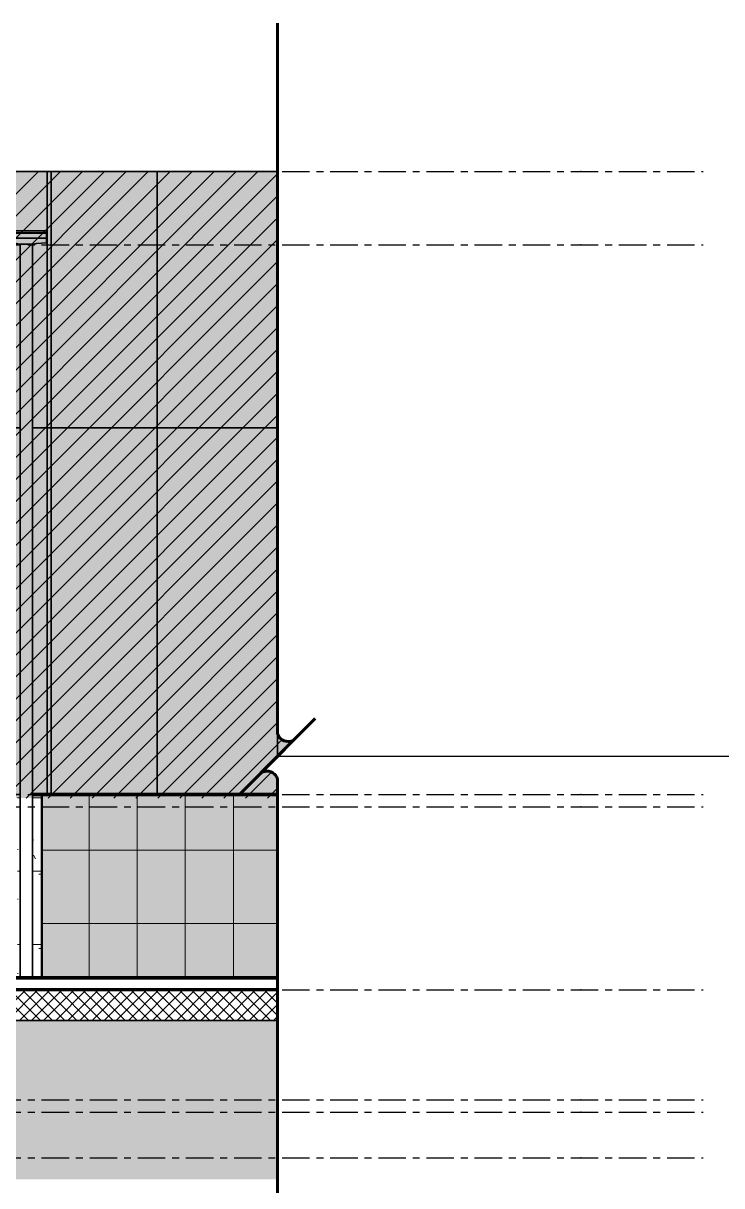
# Model space of a CAD drawing. Header units: millimetres. Extents: x -25371 to 2282244, y -90657 to 147824.
# Drawn here: x 1952179 to 1957895, y -4175 to 5340 of the extents above; entities that cross this region are included whole.
import ezdxf
from ezdxf.xclip import XClip

# ---------------------------------------------------------------- set-up
doc = ezdxf.new("R2010")
doc.units = ezdxf.units.MM
doc.header["$XCLIPFRAME"] = 0
doc.set_wipeout_variables(frame=1)
doc.linetypes.add('CENTER', pattern=[50.8, 31.75, -6.35, 6.35, -6.35])
doc.linetypes.add('TA_GL_000.90000', pattern=[2.475, 0.9, -0.225, 0.225, -0.225, 0.9])
doc.layers.add('000 - 0_SYM_DWG_BREAKER_DEF_SUB', color=7, linetype='Continuous', plot=False)
for name, color, linetype in [('000 - 0_SYM_DWG_BREAKER_MAIN_COLOR_1', 7, 'Continuous'), ('000 - 0_SYM_DWG_BREAKER_MAIN_COLOR_40', 7, 'Continuous'), ('000 - 0_SYM_DWG_BREAKER_WIPEOUT_', 7, 'Continuous'), ('000 - 0_SYM_DWG_GRIDLINE_MAIN_COLOR_251', 7, 'Continuous'), ('000 - EXISTING_PRECAST_HATCH_', 7, 'Continuous'), ('000 - GRID', 7, 'CENTER')]:
    doc.layers.add(name, color=color, linetype=linetype)
for name, color, linetype, lineweight in [('A-DETL', 7, 'Continuous', 70), ('A-DETL-GENF', 7, 'Continuous', 35), ('A-DETL-THIN', 7, 'Continuous', 25), ('A-DOOR', 7, 'Continuous', 35), ('A-DOOR-E', 7, 'Continuous', 35), ('A-DOOR-FRAM', 7, 'Continuous', 35), ('A-FLOR-E', 7, 'Continuous', 35), ('A-FLOR-FNSH', 7, 'Continuous', 70), ('A-FLOR-OTLN', 7, 'Continuous', 35), ('A-FLOR-PATT', 7, 'Continuous', 70), ('A-GENM', 7, 'Continuous', 35), ('A-GLAZ-CURT', 7, 'Continuous', 35), ('A-WALL-PATT', 7, 'Continuous', 50), ('E-LITE-EQPM', 7, 'Continuous', 35), ('I-WALL-E', 7, 'Continuous', 50), ('P-SANR-FIXT', 7, 'Continuous', 35), ('WALL-E', 7, 'Continuous', 50)]:
    doc.layers.add(name, color=color, linetype=linetype, lineweight=lineweight)
doc.styles.add('TA', font='', dxfattribs={"height": 4.5})
doc.styles.get('TA').set_extended_font_data('Cordia New')

# ---------------------------------------------------------------- blocks, each defined once
blk = doc.blocks.new('DPA_DR-DB-SW1 - D27_2000x2150 mm-5573033-VS01 - ELEVATION 5')
at = {"layer": 'A-DOOR', "color": 7}
for p, q in [((16409.3, 103600), (16386.3, 103600)), ((16386.3, 103600), (17009.9, 103600)), ((17042.4, 103600), (16409.3, 103600)), ((17042.4, 103600), (17009.9, 103600)), ((17009.9, 103600), (17308.8, 103600)), ((17009.9, 103600), (17042.4, 103600)), ((17308.8, 103600), (17042.4, 103600))]:
    blk.add_line(p, q, dxfattribs=at)
at = {"layer": 'A-DOOR-E', "color": 7}
for p, q in [((16386.7, 103600), (16388.2, 103600)), ((16386.7, 103600), (17009.9, 103600)), ((17011.4, 103600), (16388.2, 103600)), ((16417.6, 103600), (16419.1, 103600)), ((16417.6, 103600), (17040.9, 103600)), ((16419.1, 103600), (17042.4, 103600)), ((17009.9, 103600), (17011.4, 103600)), ((17009.9, 103600), (17308.8, 103600)), ((17011.4, 103600), (17009.9, 103600)), ((17308.8, 103600), (17011.4, 103600)), ((17040.9, 103600), (17042.4, 103600)), ((17040.9, 103600), (17308.8, 103600)), ((17042.4, 103600), (17040.9, 103600)), ((17042.4, 103600), (17308.8, 103600))]:
    blk.add_line(p, q, dxfattribs=at)
at = {"layer": 'A-DOOR-FRAM', "color": 7}
for p, q in [((16386.3, 103600), (16409.3, 103600)), ((16409.3, 103600), (16386.3, 103600))]:
    blk.add_line(p, q, dxfattribs=at)
blk = doc.blocks.new('DPA_AC-BW - A33_3050H x 3150 W-5441142-VS01 - ELEVATION 5')
at = {"layer": 'A-DOOR-E', "color": 7}
for p, q in [((17174.2, 106600), (15907.3, 106600)), ((17125.1, 106600), (15907.3, 106600)), ((15907.3, 106600), (17200.6, 106600)), ((15907.3, 106600), (17151.5, 106600)), ((16059, 106600), (15907.3, 106600)), ((15907.3, 106600), (16134.5, 106600)), ((16059, 106600), (16190.2, 106600)), ((16085.4, 106600), (16059, 106600)), ((16085.4, 106600), (16059, 106600)), ((16095.3, 106600), (16085.4, 106600)), ((16095.3, 106600), (16085.4, 106600)), ((16117.9, 106600), (16095.3, 106600)), ((16117.9, 106600), (16095.3, 106600)), ((16108.1, 106600), (16117.9, 106600)), ((16134.5, 106600), (16108.1, 106600)), ((16108.1, 106600), (16117.9, 106600)), ((16134.5, 106600), (16108.1, 106600)), ((16265.7, 106600), (16134.5, 106600)), ((16190.2, 106600), (16216.6, 106600)), ((16993.7, 106600), (16190.2, 106600)), ((16190.2, 106600), (16216.6, 106600)), ((16206.8, 106600), (16229.4, 106600)), ((16216.6, 106600), (16206.8, 106600)), ((16216.6, 106600), (16206.8, 106600)), ((16206.8, 106600), (16229.4, 106600)), ((16229.4, 106600), (16239.3, 106600)), ((16229.4, 106600), (16239.3, 106600)), ((16239.3, 106600), (16265.7, 106600)), ((16239.3, 106600), (16265.7, 106600)), ((16265.7, 106600), (17069.2, 106600)), ((17020.2, 106600), (16993.7, 106600)), ((16993.9, 106600), (17125.1, 106600)), ((17020.3, 106600), (16993.9, 106600)), ((17030.1, 106600), (17020.2, 106600)), ((17030.1, 106600), (17020.3, 106600)), ((17052.8, 106600), (17030.1, 106600)), ((17052.8, 106600), (17030.1, 106600)), ((17069.2, 106600), (17042.8, 106600)), ((17042.8, 106600), (17052.8, 106600)), ((17042.9, 106600), (17052.8, 106600)), ((17069.4, 106600), (17042.9, 106600)), ((17200.6, 106600), (17069.4, 106600)), ((17151.5, 106600), (17125.1, 106600)), ((17125.1, 106600), (17151.5, 106600)), ((17141.7, 106600), (17164.3, 106600)), ((17151.5, 106600), (17141.7, 106600)), ((17164.3, 106600), (17174.2, 106600)), ((17200.6, 106600), (17174.2, 106600)), ((17174.2, 106600), (17200.6, 106600)), ((16134.5, 103600), (15906.7, 103600)), ((15906.7, 103600), (16059, 103600)), ((16085.4, 103600), (16059, 103600)), ((16059, 103600), (16190.2, 103600)), ((16059, 103600), (16085.4, 103600)), ((16095.3, 103600), (16085.4, 103600)), ((16085.4, 103600), (16095.3, 103600)), ((16117.9, 103600), (16095.3, 103600)), ((16095.3, 103600), (16117.9, 103600)), ((16134.5, 103600), (16108.1, 103600)), ((16108.1, 103600), (16117.9, 103600)), ((16108.1, 103600), (16134.5, 103600)), ((16117.9, 103600), (16108.1, 103600)), ((16265.7, 103600), (16134.5, 103600)), ((16190.2, 103600), (16216.6, 103600)), ((16216.6, 103600), (16190.2, 103600)), ((16190.2, 103600), (16993.7, 103600)), ((16216.6, 103600), (16206.8, 103600)), ((16206.8, 103600), (16229.4, 103600)), ((16229.4, 103600), (16206.8, 103600)), ((16206.8, 103600), (16216.6, 103600)), ((16229.4, 103600), (16239.3, 103600)), ((16239.3, 103600), (16229.4, 103600)), ((16239.3, 103600), (16265.7, 103600)), ((16265.7, 103600), (16239.3, 103600)), ((17069.2, 103600), (16265.7, 103600)), ((16993.7, 103600), (17020.2, 103600)), ((17020.3, 103600), (16993.9, 103600)), ((16993.9, 103600), (17125.1, 103600)), ((17020.2, 103600), (17030.1, 103600)), ((17030.1, 103600), (17020.3, 103600)), ((17052.8, 103600), (17030.1, 103600)), ((17030.1, 103600), (17052.8, 103600)), ((17052.8, 103600), (17042.8, 103600)), ((17042.8, 103600), (17069.2, 103600)), ((17069.4, 103600), (17042.9, 103600)), ((17042.9, 103600), (17052.8, 103600)), ((17200.6, 103600), (17069.4, 103600)), ((17151.5, 103600), (17125.1, 103600)), ((17125.1, 103600), (17157.9, 103600)), ((17125.1, 103600), (17151.5, 103600)), ((17151.5, 103600), (17141.7, 103600)), ((17141.7, 103600), (17164.3, 103600)), ((17164.5, 103600), (17141.8, 103600)), ((17141.8, 103600), (17151.5, 103600)), ((17157.9, 103600), (17233.4, 103600)), ((17164.3, 103600), (17174.2, 103600)), ((17174.2, 103600), (17164.5, 103600)), ((17200.6, 103600), (17174.2, 103600)), ((17174.2, 103600), (17200.6, 103600)), ((17233.4, 103600), (17200.6, 103600))]:
    blk.add_line(p, q, dxfattribs=at)
blk = doc.blocks.new('DPA_DR-DB-SW1 - D27_2000x2150 mm-V1-VS01 - ELEVATION 5')
at = {"layer": 'A-DOOR', "color": 7}
for p, q in [((16002.5, 103600), (15906.7, 103600)), ((15906.7, 103600), (15970.1, 103600)), ((15970.1, 103600), (16002.5, 103600))]:
    blk.add_line(p, q, dxfattribs=at)
at = {"layer": 'A-DOOR-E', "color": 7}
for p, q in [((15906.7, 103600), (15960.2, 103600)), ((15906.7, 103600), (15992.7, 103600)), ((15906.7, 103600), (15991.2, 103600)), ((15961.7, 103600), (15906.7, 103600)), ((15961.7, 103600), (15960.2, 103600)), ((15992.7, 103600), (15991.2, 103600))]:
    blk.add_line(p, q, dxfattribs=at)
at = {"layer": 'A-DOOR-FRAM', "color": 7}
for p, q in [((15960.2, 103600), (15917.2, 103600)), ((15950, 103600), (15917.2, 103600)), ((15950, 103600), (16025.5, 103600)), ((15960.2, 103600), (15970.1, 103600)), ((15970.1, 103600), (16002.5, 103600)), ((16002.5, 103600), (16025.5, 103600))]:
    blk.add_line(p, q, dxfattribs=at)
blk = doc.blocks.new('Lighting-Street-LED - Lighting-Street-LED-V2-VS01 - ELEVATION 5')
at = {"layer": 'E-LITE-EQPM', "color": 7}
for p, q in [((15692.7, 108213.6), (15692.7, 108115.6)), ((15692.7, 108196.9), (15692.7, 108213.6)), ((15774.2, 108213.6), (15692.7, 108213.6)), ((16022.4, 108213.6), (15692.7, 108213.6)), ((15692.7, 108193.8), (15692.7, 108196.9)), ((16022.4, 108196.9), (15692.7, 108196.9)), ((15692.7, 108153.3), (15692.7, 108193.8)), ((16022.4, 108193.8), (15692.7, 108193.8)), ((15788.9, 108213.6), (15774.2, 108213.6)), ((15790.1, 108213.6), (15788.9, 108213.6)), ((15815.1, 108213.6), (15791.1, 108213.6)), ((15818.4, 108213.6), (15815.1, 108213.6)), ((15857.6, 108213.6), (15818.4, 108213.6)), ((15896.8, 108213.6), (15857.6, 108213.6)), ((15900, 108213.6), (15896.8, 108213.6)), ((15924.1, 108213.6), (15900, 108213.6)), ((15926.3, 108213.6), (15925, 108213.6)), ((15940.9, 108213.6), (15928, 108213.6)), ((16022.4, 108213.6), (15940.9, 108213.6)), ((16022.4, 108115.6), (16022.4, 108213.6)), ((16022.4, 108213.6), (16022.4, 108196.9)), ((16022.4, 108196.9), (16022.4, 108193.8)), ((16022.4, 108193.8), (16022.4, 108153.3)), ((15692.7, 108115.6), (15692.7, 108153.3)), ((16022.4, 108153.3), (15692.7, 108153.3)), ((15692.7, 108115.6), (15774.2, 108108.9)), ((15788.9, 108106), (15788.9, 108104.3)), ((15788.9, 108104.3), (15788.9, 108106)), ((15788.9, 108104.3), (15789.1, 108103.1)), ((15847.5, 108103.1), (15789.1, 108103.1)), ((15807.6, 108103.1), (15807.6, 102100)), ((15926, 108103.1), (15867.7, 108103.1)), ((15907.6, 102100), (15907.6, 108103.1)), ((15926, 108103.1), (15926.3, 108104.3)), ((15926.3, 108104.3), (15926.3, 108106)), ((15926.3, 108104.3), (15926.3, 108106)), ((15940.9, 108108.9), (16022.4, 108115.6)), ((16022.4, 108153.3), (16022.4, 108115.6))]:
    blk.add_line(p, q, dxfattribs=at)
at = {"layer": 'E-LITE-EQPM', "color": 7, "flags": 128}
for points in [[(15774.2, 108108.9), (15780.4, 108108.3), (15785, 108107.6), (15787.9, 108106.8), (15788.9, 108106)], [(15847.5, 108103.1), (15852.5, 108103.2), (15857.6, 108103.2)], [(15857.6, 108103.2), (15862.6, 108103.2), (15867.7, 108103.1)], [(15926.3, 108106), (15927.3, 108106.8), (15930.1, 108107.6), (15934.7, 108108.3), (15940.9, 108108.9)]]:
    blk.add_lwpolyline(points, dxfattribs=at)
blk = doc.blocks.new('FHC - FHC-5007861-VS01 - ELEVATION 5')
at = {"layer": 'P-SANR-FIXT', "color": 7}
for p, q in [((17301.7, 103600), (17308.8, 103600)), ((17308.8, 103600), (17301.7, 103600))]:
    blk.add_line(p, q, dxfattribs=at)
blk = doc.blocks.new('System Panel - DPA-AR_Facade_Solid Panel 150mm-5074316-VS01 - ELEVATION 5')
at = {"layer": 'A-GLAZ-CURT', "color": 7}
for p, q in [((30593.6, 106600), (31577.7, 106600)), ((30706.8, 106600), (30593.6, 106600)), ((31690.9, 106600), (30706.8, 106600)), ((30706.8, 106600), (30706.8, 103600)), ((31690.9, 106600), (31577.7, 106600)), ((31690.9, 103600), (31690.9, 106600)), ((31577.7, 103600), (30593.6, 103600)), ((30706.8, 103600), (30593.6, 103600)), ((30706.8, 103600), (31690.9, 103600)), ((31577.7, 103600), (31690.9, 103600))]:
    blk.add_line(p, q, dxfattribs=at)
blk = doc.blocks.new('System Panel - DPA-AR_Facade_Solid Panel 150mm-5093853-VS01 - ELEVATION 5')
at = {"layer": 'A-GLAZ-CURT', "color": 7}
for p, q in [((15947.8, 106600), (16816.3, 106600)), ((16061.1, 106600), (15947.8, 106600)), ((16929.5, 106600), (16061.1, 106600)), ((16061.1, 106600), (16061.1, 103600)), ((16929.5, 106600), (16816.3, 106600)), ((16929.5, 103600), (16929.5, 106600)), ((16816.3, 103600), (15947.8, 103600)), ((16061.1, 103600), (15947.8, 103600)), ((16061.1, 103600), (16929.5, 103600)), ((16816.3, 103600), (16929.5, 103600))]:
    blk.add_line(p, q, dxfattribs=at)
blk = doc.blocks.new('System Panel - DPA-AR_Facade_Solid Panel 150mm-5091727-VS01 - ELEVATION 5')
at = {"layer": 'A-GLAZ-CURT', "color": 7}
for p, q in [((14650, 103600), (14650, 106600)), ((14650, 106600), (15807.9, 106600)), ((15807.9, 106600), (14650, 106600)), ((14650, 106600), (14650, 103600)), ((15907.3, 106600), (16028.7, 106600)), ((16028.7, 106600), (15907.3, 106600)), ((16028.7, 103600), (16028.7, 106600)), ((15808.5, 103600), (14650, 103600)), ((14650, 103600), (15808.5, 103600)), ((16028.7, 103600), (15906.7, 103600)), ((15906.7, 103600), (16028.7, 103600))]:
    blk.add_line(p, q, dxfattribs=at)
blk = doc.blocks.new('System Panel - DPA-AR_Facade_Solid Panel 150mm-V16-VS01 - ELEVATION 5')
at = {"layer": 'A-GLAZ-CURT', "color": 7}
for p, q in [((30593.6, 108700), (31577.7, 108700)), ((30706.8, 108700), (30593.6, 108700)), ((31690.9, 108700), (30706.8, 108700)), ((30706.8, 108700), (30706.8, 106600)), ((31690.9, 108700), (31577.7, 108700)), ((31690.9, 106600), (31690.9, 108700)), ((31577.7, 106600), (30593.6, 106600)), ((30706.8, 106600), (30593.6, 106600)), ((30706.8, 106600), (31690.9, 106600)), ((31577.7, 106600), (31690.9, 106600))]:
    blk.add_line(p, q, dxfattribs=at)
blk = doc.blocks.new('System Panel - DPA-AR_Facade_Solid Panel 150mm-5546956-VS01 - ELEVATION 5')
at = {"layer": 'A-GLAZ-CURT', "color": 7}
for p, q in [((15947.8, 108700), (16816.3, 108700)), ((16061.1, 108700), (15947.8, 108700)), ((16929.5, 108700), (16061.1, 108700)), ((16061.1, 108700), (16061.1, 106600)), ((16929.5, 108700), (16816.3, 108700)), ((16929.5, 106600), (16929.5, 108700)), ((16816.3, 106600), (15947.8, 106600)), ((16061.1, 106600), (15947.8, 106600)), ((16061.1, 106600), (16929.5, 106600)), ((16816.3, 106600), (16929.5, 106600))]:
    blk.add_line(p, q, dxfattribs=at)
blk = doc.blocks.new('System Panel - DPA-AR_Facade_Solid Panel 150mm-5600074-VS01 - ELEVATION 5')
at = {"layer": 'A-GLAZ-CURT', "color": 7}
for p, q in [((14648.7, 108031.2), (14648.7, 108700)), ((14648.7, 108700), (16028.7, 108700)), ((16028.7, 108700), (14648.7, 108700)), ((14648.7, 108700), (14648.7, 108031.2)), ((16028.7, 106600), (16028.7, 108700)), ((14648.7, 106600), (14648.7, 107821.8)), ((14648.7, 107821.8), (14648.7, 106600)), ((14650.1, 106600), (14648.7, 106600)), ((14648.7, 106600), (15807.9, 106600)), ((15807.9, 106600), (14800.1, 106600)), ((16028.7, 106600), (15907.3, 106600)), ((15907.3, 106600), (16028.7, 106600))]:
    blk.add_line(p, q, dxfattribs=at)
blk = doc.blocks.new('Generic Models 2 - Generic Models 45-5662310-VS01 - ELEVATION 5')
at = {"layer": 'A-DETL', "color": 7}
for p, q in [((17682.4, 102000), (15229.6, 102000)), ((18135.3, 102000), (15229.7, 102000)), ((23596.2, 102000), (17682.4, 102000)), ((23596.2, 102000), (18135.3, 102000))]:
    blk.add_line(p, q, dxfattribs=at)
at = {"layer": 'A-GENM', "color": 7}
for p, q in [((15229.6, 102000), (17337, 102000)), ((15229.7, 102000), (18059.8, 102000)), ((15938.3, 102000), (15857.6, 102000)), ((16142.8, 102000), (16066.1, 102000)), ((16342.2, 102000), (16280.1, 102000)), ((16783.4, 102000), (16723.9, 102000)), ((16972.8, 102000), (16905.8, 102000)), ((17147.3, 102000), (17081.2, 102000)), ((17310.8, 102000), (17250.2, 102000)), ((17337.4, 102000), (17607, 102000)), ((17464.1, 102000), (17415.6, 102000)), ((23596.2, 102000), (17607, 102000))]:
    blk.add_line(p, q, dxfattribs=at)
blk = doc.blocks.new('C-1-VS01-AR-2563-01 -C_20260615-163154_ELEVATION_5_EX')
at = {"layer": '000 - EXISTING_PRECAST_HATCH_'}
h = blk.add_hatch(dxfattribs=at)
h.set_pattern_fill('ANSI31')
h.set_pattern_definition([(45, (0, 0), (-89.80256, 89.80256), [])])
h.paths.add_polyline_path([(-10057.4, 103570), (-11756.4, 103570), (-11756.4, 108700), (9384.5, 108700), (9384.5, 103570), (-8957.4, 103570), (-8957.4, 105750), (-10057.4, 105750)])
h = blk.add_hatch(dxfattribs=at)
h.set_pattern_fill('AR-CONC', scale=0.05)
h.set_pattern_definition([(50, (0, 0), (364.3693, -31.8782), [38.1, -419.1]), (355, (0, 0), (-70.4868, 382.1137), [30.48, -335.2812]), (100.45144, (30.36, -2.66), (293.8825, 350.2355), [32.38, -356.1805]), (46.1842, (4e-15, 101.6), (542.158, -84.0847), [57.15, -628.65]), (96.63556, (45.2, 94.6), (474.8083, 494.8522), [48.57, -534.2712]), (351.18415, (4e-15, 101.6), (474.8083, 494.8522), [45.72, -502.9195]), (21, (50.8, 76.2), (303.2288, -204.5304), [38.1, -419.1]), (326, (50.8, 76.2), (123.604, 368.3759), [30.48, -335.28]), (71.45144, (76.07, 59.16), (426.8328, 163.8455), [32.38, -356.1799]), (37.5, (0, 0), (6.1772, 169.11008), [0, -331.216, 0, -340.36, 0, -336.55]), (7.5, (0, 0), (133.63933, 200.36115), [0, -194.056, 0, -323.596, 0, -128.27]), (327.5, (-113.28, 4e-15), (271.18119, -11.45749), [0, -127, 0, -396.24, 0, -525.78]), (317.5, (-164.08, 6e-15), (296.25836, 50.853), [0, -165.1, 0, -263.144, 0, -373.38])])
h.paths.add_polyline_path([(-10057.4, 103570), (-11756.4, 103570), (-11756.4, 108700), (9384.5, 108700), (9384.5, 103570), (-8957.4, 103570), (-8957.4, 105750), (-10057.4, 105750)])
at = {"layer": 'A-DETL-GENF', "lineweight": 9}
h = blk.add_hatch(dxfattribs=at)
h.set_pattern_fill('FP_19', style=0, pattern_type=2)
h.set_pattern_definition([(45, (-88633.94, 0), (0, 449.0128), [317.5, -317.5]), (45, (-88718.13, 84.2), (0, 449.0128), [317.5, -317.5]), (45, (-88802.32, 168.38), (0, 449.0128), [317.5, -317.5]), (135, (-88802.32, 224.5), (-449.0128, 3e-14), [317.5, -317.5]), (135, (-88718.13, 308.7), (-449.0128, 3e-14), [317.5, -317.5]), (135, (-88633.94, 392.9), (-449.0128, 3e-14), [317.5, -317.5])])
h.paths.add_polyline_path([(-13075.6, 100449.8), (13005.2, 100449.8), (13005.2, 100926.2), (10104.7, 101349), (5521.5, 101750), (3920.8, 101750), (3920.8, 101400), (3220.8, 101400), (3220.8, 101750), (-10467.4, 101750), (-19967.4, 100800), (-32107.6, 100800), (-32107.6, 100449.8), (-13251.8, 100449.8)])
at = {"layer": 'A-FLOR-PATT', "lineweight": 9}
h = blk.add_hatch(dxfattribs=at)
h.set_pattern_fill('FP_12', angle=-315, style=0, pattern_type=2)
h.set_pattern_definition([(225, (5696.66, 102000), (49.49747, -49.49747), []), (315, (5696.66, 102000), (49.49747, 49.49747), [])])
h.paths.add_polyline_path([(3136.8, 101750), (3933, 101750), (3933, 102000), (3823.2, 102000), (3823.2, 101925), (3313.8, 101925), (3313, 102000), (-10456.4, 102000), (-10456.4, 101750), (2431.9, 101750)])
at = {"layer": 'A-WALL-PATT', "lineweight": 9}
h = blk.add_hatch(dxfattribs=at)
h.set_pattern_fill('FP_5', style=0, pattern_type=2)
h.set_pattern_definition([(0, (-88633.93, 0), (812.8, 203.2), [33.528, -576.072, 33.528, -576.072, -3251.2]), (0, (-88633.93, 0), (812.8, 203.2), [-1219.2, 33.528, -1185.672, 33.528, -576.072, -1422.4]), (0, (-88633.93, 0), (812.8, 203.2), [-3048, 33.528, -372.872, 33.528, -982.472]), (120, (-88329.13, 101.6), (-582.37636, 602.30545), [33.528, -576.072, 33.528, -3827.272]), (120, (-88329.13, 101.6), (-582.37636, 602.30545), [-643.128, -576.072, 33.528, -1185.672, -2032]), (120, (-88329.13, 101.6), (-582.37636, 602.30545), [-2438.4, 33.528, -576.072, 33.528, -1388.872]), (120, (-88329.13, 101.6), (-582.37636, 602.30545), [-3081.528, -372.872, 33.528, -982.472]), (240, (-88227.53, 508), (-230.42364, -805.50545), [33.528, -576.072, 33.528, -576.072, -3251.2]), (240, (-88227.53, 508), (-230.42364, -805.50545), [-1219.2, 33.528, -1185.672, 33.528, -576.072, -1422.4]), (240, (-88227.53, 508), (-230.42364, -805.50545), [-3048, 33.528, -372.872, 33.528, -982.472])])
h.paths.add_polyline_path([(-6511.8, 102100), (-6497.6, 102100), (-6498.8, 103600), (-6519.1, 103599.2), (-6519.1, 102100)])
h.paths.add_polyline_path([(-6379.2, 102100), (-6320.4, 102100.1), (-6320.4, 103600), (-6399.7, 103599.2), (-6400, 102100), (-6398.8, 102100)])
h = blk.add_hatch(dxfattribs=at)
h.set_pattern_fill('FP_6', style=0, pattern_type=2)
h.set_pattern_definition([(0, (-6354.56, 100400), (0, 600), []), (90, (-6354.56, 100400), (-600, 4e-14), [])])
h.paths.add_polyline_path([(-6511.8, 102100), (-6497.6, 102100), (-6498.8, 103600), (-6519.1, 103599.2), (-6519.1, 102100)])
h.paths.add_polyline_path([(-6379.2, 102100), (-6320.4, 102100.1), (-6320.4, 103600), (-6399.7, 103599.2), (-6400, 102100), (-6398.8, 102100)])
h = blk.add_hatch(dxfattribs=at)
h.set_pattern_fill('FP_3', style=0, pattern_type=2)
h.set_pattern_definition([(0, (-43822.83, 0), (533.245, 203.2), [21.996, -377.937, 21.996, -377.937, -2132.979]), (0, (-43822.83, 0), (533.245, 203.2), [-799.867, 21.996, -777.871, 21.996, -377.937, -933.178]), (0, (-43822.83, 0), (533.245, 203.2), [-1999.668, 21.996, -244.626, 21.996, -644.56]), (110.745, (-43622.86, 101.6), (-382.06842, 602.30877), [31.049, -533.482, -3575.366]), (110.745, (-43622.86, 101.6), (-382.06842, 602.30877), [-564.532, 31.049, -533.482, -3010.835]), (110.745, (-43622.86, 101.6), (-382.06842, 602.30877), [-1129.063, 31.049, -1098.014, -1881.772]), (110.745, (-43622.86, 101.6), (-382.06842, 602.30877), [-2258.126, 31.049, -533.482, -1317.24]), (110.745, (-43622.86, 101.6), (-382.06842, 602.30877), [-2822.658, 31.049, -345.305, -940.886]), (110.745, (-43622.86, 101.6), (-382.06842, 602.30877), [-3199.012, 31.049, -909.837]), (249.255, (-43556.2, 508), (-151.16483, -805.50714), [31.049, -533.482, -3575.366]), (249.255, (-43556.2, 508), (-151.16483, -805.50714), [-564.532, 31.049, -533.482, -3010.835]), (249.255, (-43556.2, 508), (-151.16483, -805.50714), [-1129.063, 31.049, -1098.014, -1881.772]), (249.255, (-43556.2, 508), (-151.16483, -805.50714), [-2258.126, 31.049, -533.482, -1317.24]), (249.255, (-43556.2, 508), (-151.16483, -805.50714), [-2822.658, 31.049, -345.305, -940.886]), (249.255, (-43556.2, 508), (-151.16483, -805.50714), [-3199.012, 31.049, -909.837])])
h.paths.add_polyline_path([(-6228.3, 102100), (1184.8, 102100), (1184.8, 102102), (2321.8, 102102), (2321.8, 102100), (3091.8, 102100.6), (3091, 103600), (-6320.4, 103600), (-6320.4, 102100), (-6235.6, 102100)])
h.paths.add_polyline_path([(8807.9, 102100), (8807.9, 102102), (9215.6, 102102), (9215.6, 103600), (3190.1, 103600), (3190.6, 102100), (8775.9, 102100)])
h = blk.add_hatch(dxfattribs=at)
h.set_pattern_fill('FP_4', style=0, pattern_type=2)
h.set_pattern_definition([(0, (9735.34, 99970), (0, 600), []), (90, (9735.34, 99970), (-393.635, 2e-14), [])])
h.paths.add_polyline_path([(-6228.3, 102100), (1184.8, 102100), (1184.8, 102102), (2321.8, 102102), (2321.8, 102100), (3091.8, 102100.6), (3091, 103600), (-6320.4, 103600), (-6320.4, 102100), (-6235.6, 102100)])
h.paths.add_polyline_path([(8807.9, 102100), (8807.9, 102102), (9215.6, 102102), (9215.6, 103600), (3190.1, 103600), (3190.6, 102100), (8775.9, 102100)])
at = {"layer": 'A-DETL', "color": 7}
for p, q in [((-6280.9, 103600), (-6399.7, 103600)), ((-6399.7, 103600), (-6280.9, 103600)), ((-4997.5, 103600), (-6399.7, 103600)), ((-6399.7, 103600), (-6320.4, 103600)), ((-6399.7, 103600), (-6366.2, 103600)), ((-6399.7, 103600), (-4997.5, 103600)), ((-6399.7, 103600), (-6321, 103600)), ((-6399.7, 103600), (-6356.4, 103600)), ((-6321, 103600), (874.1, 103600)), ((3091.7, 103600), (-6320.4, 103600)), ((-4997.5, 103600), (-5920.1, 103600)), ((-5920.1, 103600), (-4997.5, 103600)), ((-5148.5, 103600), (-4997.5, 103600)), ((-7076.7, 102100), (-4812.6, 102100)), ((-4812.6, 102100), (3091.9, 102100)), ((3091.9, 102100), (-4737.1, 102100))]:
    blk.add_line(p, q, dxfattribs=at)
at = {"layer": 'A-DETL', "color": 7, "flags": 128}
blk.add_lwpolyline([(-4737.1, 102100), (-4820.3, 102100), (-4907.1, 102100), (-4997.4, 102100), (-5091, 102100), (-5187.8, 102100), (-5287.6, 102100), (-5390.3, 102100), (-5495.6, 102100), (-5603.5, 102100), (-5713.8, 102100), (-5826.2, 102100), (-5940.7, 102100), (-6056.9, 102100), (-6174.8, 102100), (-6294.1, 102100), (-6414.7, 102100), (-6536.3, 102100), (-6658.8, 102100), (-6782, 102100), (-6905.7, 102100), (-7029.6, 102100), (-7076.7, 102100)], dxfattribs=at)
at = {"layer": 'A-DETL-THIN', "color": 7}
blk.add_line((3220.8, 101750), (-10467.4, 101750), dxfattribs=at)
at = {"layer": 'A-FLOR-E', "color": 7}
for p, q in [((-4997.5, 103600), (-6399.7, 103600)), ((-3802.2, 103600), (-6399.7, 103600)), ((-6356.4, 103600), (-6399.7, 103600)), ((-4997.5, 103600), (-5920.1, 103600)), ((-6320.4, 102100), (-6400, 102100)), ((1216.9, 102100), (-6320.4, 102100)), ((-4969.4, 102000), (-7076.7, 102000)), ((-4699.4, 102000), (-4969, 102000))]:
    blk.add_line(p, q, dxfattribs=at)
at = {"layer": 'A-FLOR-FNSH', "color": 7, "lineweight": 25}
for p, q in [((3933, 102000), (-10456.4, 102000)), ((-10456.4, 101750), (3933, 101750))]:
    blk.add_line(p, q, dxfattribs=at)
at = {"layer": 'A-FLOR-OTLN', "color": 7}
for p, q in [((-7076.7, 102100), (-4812.6, 102100)), ((-4812.6, 102100), (3091.9, 102100))]:
    blk.add_line(p, q, dxfattribs=at)
at = {"layer": 'I-WALL-E', "color": 7}
for p, q in [((-6399.7, 103600), (-6388.7, 103600)), ((-6388.7, 103600), (-2201.2, 103600)), ((-6320.4, 103600), (-6320.4, 102100))]:
    blk.add_line(p, q, dxfattribs=at)
at = {"layer": 'WALL-E', "color": 7}
for p, q in [((-6399.7, 103600), (-5148.5, 103600)), ((-5920.1, 103600), (-4997.5, 103600))]:
    blk.add_line(p, q, dxfattribs=at)
at = {"layer": 'A-DETL', "color": 7}
blk.add_blockref('Generic Models 2 - Generic Models 45-5662310-VS01 - ELEVATION 5', (-22306.4, 0), dxfattribs=at)
at = {"layer": 'A-DOOR-E', "color": 7}
for name in ['DPA_AC-BW - A33_3050H x 3150 W-5441142-VS01 - ELEVATION 5', 'DPA_DR-DB-SW1 - D27_2000x2150 mm-V1-VS01 - ELEVATION 5', 'DPA_DR-DB-SW1 - D27_2000x2150 mm-5573033-VS01 - ELEVATION 5']:
    blk.add_blockref(name, (-22306.4, 0), dxfattribs=at)
at = {"layer": 'A-GLAZ-CURT', "color": 7}
for name, p in [('System Panel - DPA-AR_Facade_Solid Panel 150mm-5600074-VS01 - ELEVATION 5', (-22306.4, 0)), ('System Panel - DPA-AR_Facade_Solid Panel 150mm-5546956-VS01 - ELEVATION 5', (-22306.4, 0)), ('System Panel - DPA-AR_Facade_Solid Panel 150mm-V16-VS01 - ELEVATION 5', (-36083.6, 0)), ('System Panel - DPA-AR_Facade_Solid Panel 150mm-V16-VS01 - ELEVATION 5', (-35099.5, 0)), ('System Panel - DPA-AR_Facade_Solid Panel 150mm-5091727-VS01 - ELEVATION 5', (-22306.4, 0)), ('System Panel - DPA-AR_Facade_Solid Panel 150mm-5093853-VS01 - ELEVATION 5', (-22306.4, 0)), ('System Panel - DPA-AR_Facade_Solid Panel 150mm-5074316-VS01 - ELEVATION 5', (-36083.6, 0)), ('System Panel - DPA-AR_Facade_Solid Panel 150mm-5074316-VS01 - ELEVATION 5', (-35099.5, 0))]:
    blk.add_blockref(name, p, dxfattribs=at)
at = {"layer": 'E-LITE-EQPM', "color": 7}
blk.add_blockref('Lighting-Street-LED - Lighting-Street-LED-V2-VS01 - ELEVATION 5', (-22306.4, 0), dxfattribs=at)
at = {"layer": 'P-SANR-FIXT', "color": 7}
blk.add_blockref('FHC - FHC-5007861-VS01 - ELEVATION 5', (-22306.4, 0), dxfattribs=at)
blk = doc.blocks.new('*U2261')
at = {"layer": '000 - 0_SYM_DWG_GRIDLINE_MAIN_COLOR_251', "color": 7, "linetype": 'ByBlock', "ltscale": 5}
blk.add_line((20, 0), (-529.29, 0), dxfattribs=at)
at = {"layer": '000 - 0_SYM_DWG_GRIDLINE_MAIN_COLOR_251', "color": 7}
blk.add_point((-509.29, 0), dxfattribs=at)
at = {"color": 7, "style": 'TA', "flags": 1}
blk.add_attdef('LOCATION', (6, -6), '', height=4.5, rotation=270, dxfattribs=at)
blk = doc.blocks.new('C-1-VS01_REV00_20260615-231059_ELEVATION_5_dims')
at = {"layer": '000 - GRID', "color": 7, "linetype": 'TA_GL_000.90000', "xscale": 50.00000000000004, "yscale": 50.00000000000004, "zscale": 50.00000000000004, "rotation": 180}
for p in [(-27373.2, 108700), (-27373.2, 108100), (-27373.2, 103600), (-27373.2, 103500), (-27373.2, 102000), (-27373.2, 101100), (-27373.2, 101000), (-27373.2, 100625)]:
    blk.add_blockref('*U2261', p, dxfattribs=at)
blk = doc.blocks.new('*U975')
at = {"color": 7}
blk.add_wipeout([(87.11, -120), (0, -120), (0, -3.75), (-0.11, -3.43), (-0.29, -3.15), (-0.51, -2.9), (-0.78, -2.69), (-1.09, -2.54), (-1.41, -2.45), (-1.75, -2.42), (-2.08, -2.46), (-2.4, -2.56), (-2.7, -2.71), (0, 0), (2.69, 2.69), (2.39, 2.54), (2.07, 2.45), (1.73, 2.42), (1.4, 2.46), (1.08, 2.55), (0.78, 2.7), (0.52, 2.9), (0.29, 3.15), (0.12, 3.44), (0, 3.75), (0, 120), (87.11, 120), (87.11, 3.75), (87.23, 3.44), (87.4, 3.15), (87.62, 2.9), (87.89, 2.7), (88.19, 2.55), (88.51, 2.46), (88.84, 2.42), (89.17, 2.45), (89.49, 2.54), (89.79, 2.69), (87.11, 0), (84.4, -2.71), (84.7, -2.56), (85.03, -2.46), (85.36, -2.42), (85.7, -2.45), (86.02, -2.54), (86.32, -2.69), (86.59, -2.9), (86.82, -3.15), (86.99, -3.43), (87.11, -3.75)], dxfattribs=at).dxf.layer = '000 - 0_SYM_DWG_BREAKER_WIPEOUT_'
at = {"layer": '000 - 0_SYM_DWG_BREAKER_DEF_SUB', "color": 7}
blk.add_line((0, 0), (87.11, 0), dxfattribs=at)
at = {"layer": '000 - 0_SYM_DWG_BREAKER_MAIN_COLOR_1', "color": 7, "linetype": 'ByBlock', "lineweight": -2}
blk.add_line((-6.18, -6.2), (6.18, 6.2), dxfattribs=at)
blk.add_lwpolyline([(0, -120), (0, -3.75), (-0.11, -3.43), (-0.29, -3.15), (-0.51, -2.9), (-0.78, -2.69), (-1.09, -2.54), (-1.41, -2.45), (-1.75, -2.42), (-2.08, -2.46), (-2.4, -2.56), (-2.7, -2.71), (0, 0), (2.69, 2.69), (2.39, 2.54), (2.07, 2.45), (1.73, 2.42), (1.4, 2.46), (1.08, 2.55), (0.78, 2.7), (0.52, 2.9), (0.29, 3.15), (0.12, 3.44), (0, 3.75), (0, 120)], dxfattribs=at)
blk.add_point((0, 0), dxfattribs=at)

msp = doc.modelspace()

# ---------------------------------------------------------------- block references
at = {"color": 7}
ref = msp.add_blockref('C-1-VS01-AR-2563-01 -C_20260615-163154_ELEVATION_5_EX', (1958652.146, -104572.744), dxfattribs=at)
XClip(ref).set_block_clipping_path([(-26516.0919763581, 95079.2292497061), (-3958.1064399881, 115145.365818867)])

# ---------------------------------------------------------------- next in the draw order: block references
at = {"layer": '000 - 0_SYM_DWG_BREAKER_MAIN_COLOR_40', "color": 7, "lineweight": 60, "xscale": 50, "yscale": 50, "zscale": 50}
msp.add_blockref('*U975', (1954259.424, -660.244), dxfattribs=at)

# ---------------------------------------------------------------- next in the draw order: block references
at = {"color": 7}
msp.add_blockref('C-1-VS01_REV00_20260615-231059_ELEVATION_5_dims', (1958652.146, -104572.744), dxfattribs=at)

doc.saveas('drawing.dxf')
